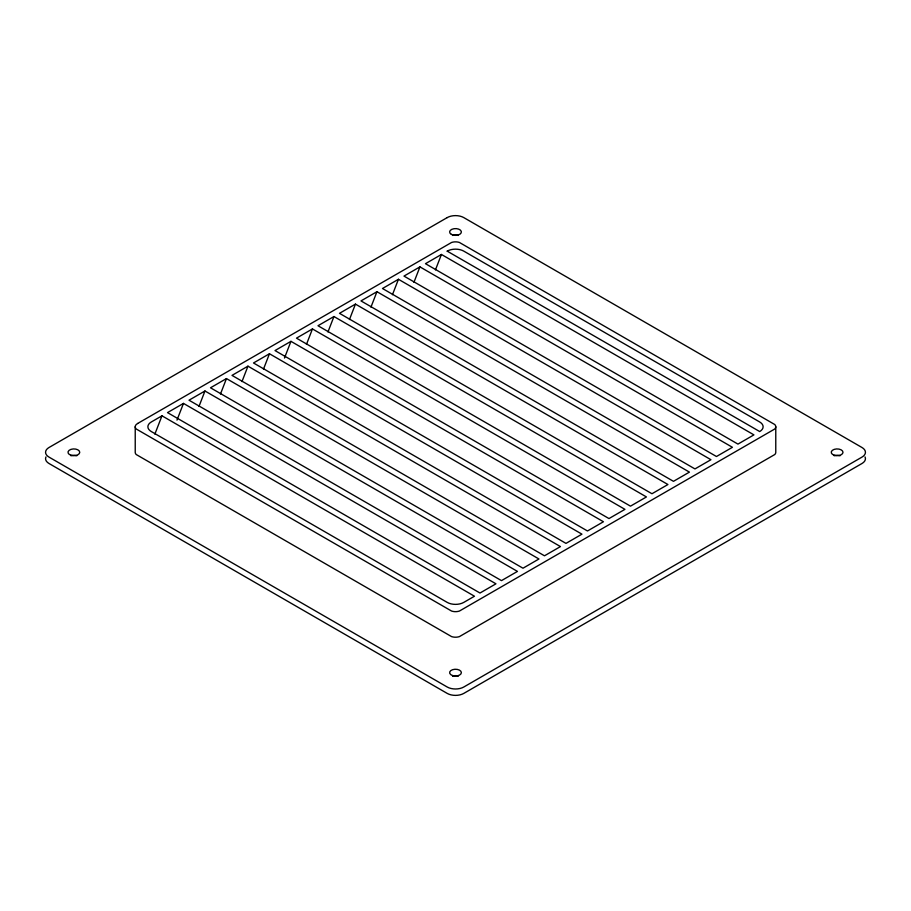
<?xml version="1.0" encoding="UTF-8"?>
<svg xmlns="http://www.w3.org/2000/svg" width="911" height="911" viewBox="0 0 911 911"><rect width="100%" height="100%" fill="white"/><g stroke="black" fill="none" stroke-linecap="round" stroke-linejoin="round"><path stroke-width="1.37" d="M154.859 434.148L161.976 415.815L474.472 596.227L463.801 602.387A11.729 6.776 0 0 1 447.199 602.387L151.306 431.552A11.729 6.776 0 0 1 151.306 421.975L161.976 415.815M176.985 420.119L183.475 403.402L495.96 583.814L479.995 593.027L167.51 412.615L183.475 403.402M198.985 406.42L204.975 390.99L517.459 571.402L501.494 580.626L189.01 400.202L204.975 390.99M220.485 394.007L226.463 378.577L538.959 558.99L522.994 568.213L210.498 387.79L226.463 378.577M241.973 381.595L247.963 366.165L560.459 546.577L544.493 555.801L231.998 375.389L247.963 366.165M263.473 369.183L269.462 353.753L581.947 534.165L565.982 543.389L253.497 362.977L269.462 353.753M284.471 358.057L290.962 341.34L603.446 521.752L587.481 530.976L274.997 350.564L290.962 341.34M306.472 344.369L312.45 328.928L624.946 509.351L608.981 518.564L296.485 338.152L312.45 328.928M327.96 331.957L333.95 316.527L646.446 496.939L630.48 506.152L317.985 325.739L333.95 316.527M349.46 319.545L355.449 304.115L667.934 484.527L651.969 493.739L339.484 313.327L355.449 304.115M370.959 307.132L376.949 291.702L689.433 472.114L673.468 481.327L360.984 300.915L376.949 291.702M392.459 294.72L398.449 279.29L710.933 459.702L694.968 468.926L382.472 288.502L398.449 279.29M413.947 282.308L419.937 266.877L732.433 447.29L716.467 456.513L403.972 276.09L419.937 266.877M435.447 269.895L441.436 254.465L753.932 434.877L737.956 444.101L425.471 263.689L441.436 254.465M775.773 426.758L775.773 452.311A7.789 4.498 0 0 1 774.737 454.555L459.395 636.618A7.789 4.498 0 0 1 451.605 636.618L136.263 454.555A7.789 4.498 0 0 1 135.227 452.311L135.227 426.758M45.949 456.935A11.729 6.776 0 0 0 48.989 463.483L447.199 693.396A11.729 6.776 0 0 0 463.801 693.396L862.011 463.483A11.729 6.776 0 0 0 865.051 456.935M452.562 235.437A5.865 3.382 0 0 1 458.438 235.437M834.191 455.762A5.865 3.382 0 0 1 840.056 455.762M452.562 676.087A5.865 3.382 0 0 1 458.438 676.087M70.944 455.762A5.865 3.382 0 0 1 76.809 455.762M137.663 423.467L136.263 424.515A7.789 4.498 0 0 0 136.263 429.013L451.605 611.065A7.789 4.498 0 0 0 459.395 611.065L774.737 429.013A7.789 4.498 0 0 0 774.737 424.515L459.395 242.451A7.789 4.498 0 0 0 451.605 242.451L137.663 423.467M447.199 217.604L48.989 447.517A11.729 6.776 0 0 0 48.989 457.094L447.199 687.008A11.729 6.776 0 0 0 463.801 687.008L862.011 457.094A11.729 6.776 0 0 0 862.011 447.517L463.801 217.604A11.729 6.776 0 0 0 447.199 217.604M447.199 251.14L759.694 431.552A11.729 6.776 0 0 0 759.694 421.975L463.801 251.14A11.729 6.776 0 0 0 447.199 251.14M451.355 234.378A5.865 3.382 0 0 0 461.171 232.852A5.865 3.382 0 0 0 453.985 228.707A5.865 3.382 0 0 0 451.355 234.378M834.191 455.238A5.865 3.382 0 0 0 842.994 452.311A5.865 3.382 0 0 0 834.191 449.374A5.865 3.382 0 0 0 834.191 455.238M452.562 675.563A5.865 3.382 0 0 0 461.365 672.637A5.865 3.382 0 0 0 452.562 669.699A5.865 3.382 0 0 0 452.562 675.563M70.944 455.238A5.865 3.382 0 0 0 79.747 452.311A5.865 3.382 0 0 0 70.944 449.374A5.865 3.382 0 0 0 70.944 455.238"/></g></svg>
